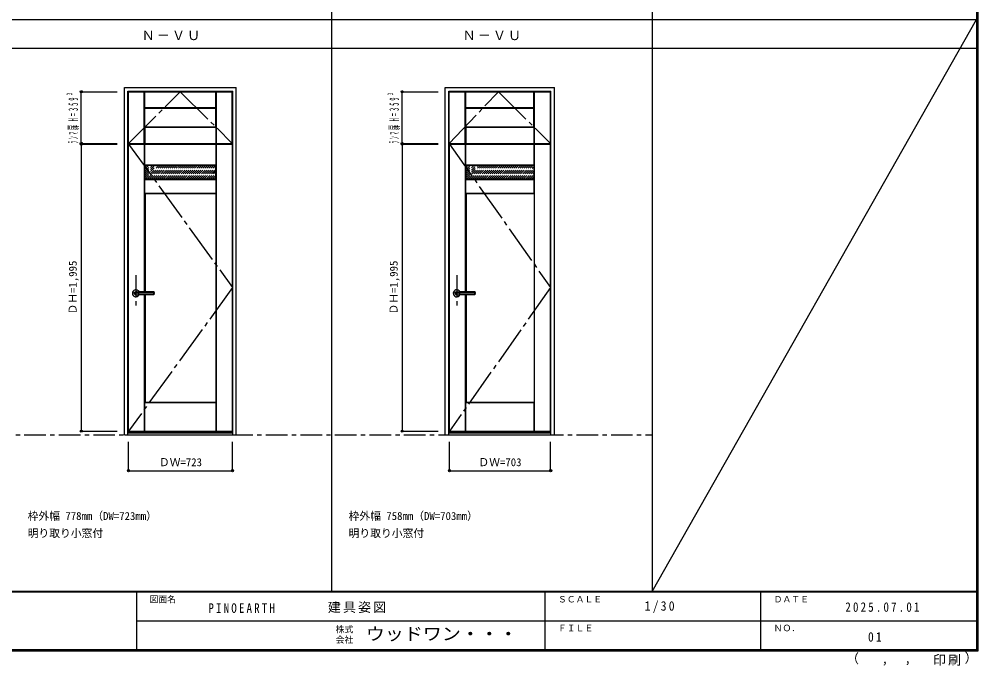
# Model space of a CAD drawing. Units: millimetres, scale not verified. Extents: x -6000 to 5700, y -4307 to 4175.
# Drawn here: x -966 to 5700, y -4307 to 186 of the extents above; entities that cross this region are included whole.
import ezdxf
from ezdxf.enums import TextEntityAlignment as Align

# ---------------------------------------------------------------- set-up
doc = ezdxf.new("R2010")
doc.units = ezdxf.units.MM
doc.header["$LTSCALE"] = 30
doc.header["$PDMODE"] = 32
doc.header["$PDSIZE"] = 15
for name, pattern in [('CHAIN1', [8, 5, -1, 1, -1]), ('CHAIN2', [12, 9, -1, 1, -1]), ('DASHED1', [1.8, 1.2, -0.6])]:
    doc.linetypes.add(name, pattern=pattern)
for name, color, linetype in [('0-1_通り芯', 4, 'CHAIN1'), ('0-2_扉', 3, 'Continuous'), ('0-3_仕上げ', 7, 'Continuous'), ('0-4_枠', 3, 'Continuous'), ('0-5_レバー', 3, 'Continuous'), ('0-7', 7, 'CHAIN2'), ('0-A_文字', 7, 'Continuous'), ('0-B_寸法', 7, 'Continuous'), ('0-C_ハッチ', 4, 'DASHED1'), ('F-1_枠', 6, 'Continuous'), ('F-A_文字', 7, 'Continuous')]:
    doc.layers.add(name, color=color, linetype=linetype)
doc.styles.add('ＭＳ ゴシック', font='')
doc.styles.get('ＭＳ ゴシック').set_extended_font_data('MS Gothic')

msp = doc.modelspace()

# ---------------------------------------------------------------- linework, layer by layer
at = {"layer": '0-1_通り芯'}
for p, q in [((-154.2, -1593.75), (-154.2, -1803.75)), ((2077.4, -1593.75), (2077.4, -1803.75)), ((-21.7, -1718.75), (-199.2, -1718.75)), ((2209.9, -1718.75), (2032.4, -1718.75))]:
    msp.add_line(p, q, dxfattribs=at)
at = {"layer": '0-1_通り芯', "color": 7}
msp.add_line((-5490, -2701.25), (3436.4, -2701.25), dxfattribs=at)
at = {"layer": '0-2_扉'}
for p, q in [((-206.7, -677.25), (-206.7, -318.25)), ((-206.7, -318.25), (516.3, -318.25)), ((2024.9, -677.25), (2024.9, -318.25)), ((2024.9, -318.25), (2727.9, -318.25)), ((517.8, -2676.25), (517.8, -681.25)), ((2026.4, -2676.25), (2026.4, -681.25)), ((2026.4, -681.25), (2729.4, -681.25)), ((2729.4, -2676.25), (2729.4, -681.25)), ((-205.2, -2676.25), (517.8, -2676.25)), ((2026.4, -2676.25), (2729.4, -2676.25))]:
    msp.add_line(p, q, dxfattribs=at)
for points in [[(-206.7, -677.25), (516.3, -677.25), (516.3, -318.25)], [(2024.9, -677.25), (2727.9, -677.25), (2727.9, -318.25)], [(-205.2, -2676.25), (-205.2, -681.25), (517.8, -681.25)]]:
    msp.add_lwpolyline(points, dxfattribs=at)
at = {"layer": '0-3_仕上げ'}
for p, q in [((-95.7, -677.25), (-95.7, -318.25)), ((-94.2, -430.75), (-94.2, -318.25)), ((-92.7, -429.25), (-92.7, -318.25)), ((402.3, -429.25), (402.3, -318.25)), ((403.8, -430.75), (403.8, -318.25)), ((405.3, -677.25), (405.3, -318.25)), ((2135.9, -677.25), (2135.9, -318.25)), ((2137.4, -430.75), (2137.4, -318.25)), ((2138.9, -429.25), (2138.9, -318.25)), ((2613.9, -429.25), (2613.9, -318.25)), ((2615.4, -430.75), (2615.4, -318.25)), ((2616.9, -677.25), (2616.9, -318.25)), ((402.3, -429.25), (-92.7, -429.25)), ((2613.9, -429.25), (2138.9, -429.25)), ((-94.2, -564.75), (-94.2, -677.25)), ((-92.7, -566.25), (-92.7, -677.25)), ((402.3, -566.25), (-92.7, -566.25)), ((402.3, -566.25), (402.3, -677.25)), ((403.8, -564.75), (403.8, -677.25)), ((2137.4, -564.75), (2137.4, -677.25)), ((2138.9, -566.25), (2138.9, -677.25)), ((2613.9, -566.25), (2138.9, -566.25)), ((2613.9, -566.25), (2613.9, -677.25)), ((2615.4, -564.75), (2615.4, -677.25)), ((-94.2, -1707.25), (-94.2, -681.25)), ((-91.2, -827.25), (-91.2, -681.25)), ((403.8, -827.25), (403.8, -681.25)), ((406.8, -2676.25), (406.8, -681.25)), ((2137.4, -1707.25), (2137.4, -681.25)), ((2138.9, -828.75), (2138.9, -681.25)), ((2140.4, -827.25), (2140.4, -681.25)), ((2615.4, -827.25), (2615.4, -681.25)), ((2616.9, -828.75), (2616.9, -681.25)), ((2618.4, -2676.25), (2618.4, -681.25)), ((-90.2, -831.25), (-92.7, -828.75)), ((403.8, -827.25), (-91.2, -827.25)), ((405.3, -828.75), (402.8, -831.25)), ((2140.4, -827.25), (2138.9, -828.75)), ((2141.4, -831.25), (2138.9, -828.75)), ((2615.4, -827.25), (2140.4, -827.25)), ((2616.9, -828.75), (2614.4, -831.25)), ((2615.4, -827.25), (2616.9, -828.75)), ((-92.7, -1023.75), (-92.7, -928.75)), ((-91.2, -1022.25), (-91.2, -930.25)), ((403.8, -930.25), (-91.2, -930.25)), ((402.8, -926.25), (405.3, -928.75)), ((403.8, -930.25), (405.3, -928.75)), ((403.8, -1022.25), (403.8, -930.25)), ((405.3, -1023.75), (405.3, -928.75)), ((2140.4, -930.25), (2138.9, -928.75)), ((2140.4, -1022.25), (2140.4, -930.25)), ((2615.4, -930.25), (2140.4, -930.25)), ((2614.4, -926.25), (2616.9, -928.75)), ((2615.4, -930.25), (2616.9, -928.75)), ((2615.4, -1022.25), (2615.4, -930.25)), ((2616.9, -1023.75), (2616.9, -928.75)), ((-91.2, -1022.25), (-92.7, -1023.75)), ((-90.2, -1026.25), (-92.7, -1023.75)), ((-91.2, -1022.25), (403.8, -1022.25)), ((405.3, -1023.75), (402.8, -1026.25)), ((403.8, -1022.25), (405.3, -1023.75)), ((2140.4, -1022.25), (2138.9, -1023.75)), ((2140.4, -1022.25), (2615.4, -1022.25)), ((-94.2, -2676.25), (-94.2, -1730.25)), ((2137.4, -2676.25), (2137.4, -1730.25)), ((-92.7, -2676.25), (-92.7, -2478.75)), ((-91.2, -2676.25), (-91.2, -2480.25)), ((403.8, -2480.25), (-91.2, -2480.25)), ((402.8, -2476.25), (405.3, -2478.75)), ((403.8, -2480.25), (405.3, -2478.75)), ((403.8, -2676.25), (403.8, -2480.25)), ((405.3, -2676.25), (405.3, -2478.75)), ((2138.9, -2676.25), (2138.9, -2478.75)), ((2140.4, -2676.25), (2140.4, -2480.25)), ((2615.4, -2480.25), (2140.4, -2480.25)), ((2614.4, -2476.25), (2616.9, -2478.75)), ((2615.4, -2480.25), (2616.9, -2478.75)), ((2615.4, -2676.25), (2615.4, -2480.25)), ((2616.9, -2676.25), (2616.9, -2478.75))]:
    msp.add_line(p, q, dxfattribs=at)
at = {"layer": '0-3_仕上げ', "color": 3}
for p, q in [((-91.7, -562.25), (-91.7, -433.25)), ((-91.7, -433.25), (401.3, -433.25)), ((2139.9, -562.25), (2139.9, -433.25)), ((2139.9, -433.25), (2612.9, -433.25)), ((-90.2, -926.25), (-90.2, -831.25)), ((402.8, -831.25), (-90.2, -831.25)), ((402.8, -926.25), (402.8, -831.25)), ((2614.4, -831.25), (2141.4, -831.25)), ((2141.4, -926.25), (2141.4, -831.25)), ((2614.4, -926.25), (2614.4, -831.25)), ((402.8, -926.25), (-90.2, -926.25)), ((2614.4, -926.25), (2141.4, -926.25)), ((-90.2, -1026.25), (-90.2, -1707.25)), ((2141.4, -1026.25), (2141.4, -1707.25)), ((-90.2, -1730.25), (-90.2, -2476.25)), ((2141.4, -1730.25), (2141.4, -2476.25)), ((402.8, -2476.25), (-90.2, -2476.25)), ((2614.4, -2476.25), (2141.4, -2476.25))]:
    msp.add_line(p, q, dxfattribs=at)
at = {"layer": '0-3_仕上げ'}
for points in [[(-92.7, -429.25), (-94.2, -430.75), (-91.7, -433.25)], [(402.3, -429.25), (403.8, -430.75), (401.3, -433.25)], [(2138.9, -429.25), (2137.4, -430.75), (2139.9, -433.25)], [(2613.9, -429.25), (2615.4, -430.75), (2612.9, -433.25)], [(-92.7, -566.25), (-94.2, -564.75), (-91.7, -562.25)], [(402.3, -566.25), (403.8, -564.75), (401.3, -562.25)], [(2138.9, -566.25), (2137.4, -564.75), (2139.9, -562.25)], [(2613.9, -566.25), (2615.4, -564.75), (2612.9, -562.25)], [(-91.2, -827.25), (-92.7, -828.75), (-92.7, -681.25)], [(403.8, -827.25), (405.3, -828.75), (405.3, -681.25)], [(-91.2, -930.25), (-92.7, -928.75), (-90.2, -926.25)], [(2141.4, -1026.25), (2138.9, -1023.75), (2138.9, -928.75), (2141.4, -926.25)], [(2615.4, -1022.25), (2616.9, -1023.75), (2614.4, -1026.25)], [(-91.2, -2480.25), (-92.7, -2478.75), (-90.2, -2476.25)], [(2140.4, -2480.25), (2138.9, -2478.75), (2141.4, -2476.25)]]:
    msp.add_lwpolyline(points, dxfattribs=at)
at = {"layer": '0-3_仕上げ', "color": 3}
for points in [[(-91.7, -562.25), (401.3, -562.25), (401.3, -433.25)], [(2139.9, -562.25), (2612.9, -562.25), (2612.9, -433.25)], [(-90.2, -1026.25), (402.8, -1026.25), (402.8, -2476.25)], [(2141.4, -1026.25), (2614.4, -1026.25), (2614.4, -2476.25)]]:
    msp.add_lwpolyline(points, dxfattribs=at)
at = {"layer": '0-4_枠'}
for p, q in [((519.8, -2701.25), (519.8, -313.25)), ((543.8, -2701.25), (543.8, -289.25)), ((1997.4, -2701.25), (1997.4, -289.25)), ((1997.4, -289.25), (2755.4, -289.25)), ((2021.4, -2701.25), (2021.4, -313.25)), ((2021.4, -313.25), (2731.4, -313.25)), ((2731.4, -2701.25), (2731.4, -313.25)), ((2755.4, -2701.25), (2755.4, -289.25)), ((-234.2, -2701.25), (543.8, -2701.25)), ((-210.2, -2686.25), (519.8, -2686.25)), ((-210.2, -2689.25), (519.8, -2689.25)), ((1997.4, -2701.25), (2755.4, -2701.25)), ((2021.4, -2686.25), (2731.4, -2686.25)), ((2021.4, -2689.25), (2731.4, -2689.25))]:
    msp.add_line(p, q, dxfattribs=at)
for points in [[(-234.2, -2701.25), (-234.2, -289.25), (543.8, -289.25)], [(-210.2, -2701.25), (-210.2, -313.25), (519.8, -313.25)]]:
    msp.add_lwpolyline(points, dxfattribs=at)
at = {"layer": '0-5_レバー'}
for p, q in [((-154.2, -1709.25), (-135.2, -1709.25)), ((-154.2, -1728.25), (-135.2, -1728.25)), ((-135.2, -1708.25), (-134.2, -1707.25)), ((-135.2, -1729.25), (-135.2, -1708.25)), ((-135.2, -1729.25), (-134.2, -1730.25)), ((-134.2, -1707.25), (-30.2, -1707.25)), ((-30.2, -1730.25), (-134.2, -1730.25)), ((-29.2, -1708.25), (-30.2, -1707.25)), ((-29.2, -1729.25), (-30.2, -1730.25)), ((-29.2, -1729.25), (-29.2, -1708.25)), ((2077.4, -1709.25), (2096.4, -1709.25)), ((2077.4, -1728.25), (2096.4, -1728.25)), ((2096.4, -1708.25), (2097.4, -1707.25)), ((2096.4, -1729.25), (2096.4, -1708.25)), ((2096.4, -1729.25), (2097.4, -1730.25)), ((2097.4, -1707.25), (2201.4, -1707.25)), ((2201.4, -1730.25), (2097.4, -1730.25)), ((2202.4, -1708.25), (2201.4, -1707.25)), ((2202.4, -1729.25), (2201.4, -1730.25)), ((2202.4, -1729.25), (2202.4, -1708.25))]:
    msp.add_line(p, q, dxfattribs=at)
at = {"layer": '0-5_レバー', "color": 4}
for p, q in [((-134.2, -1730.25), (-134.2, -1707.25)), ((-30.2, -1707.25), (-30.2, -1730.25)), ((2097.4, -1730.25), (2097.4, -1707.25)), ((2201.4, -1707.25), (2201.4, -1730.25))]:
    msp.add_line(p, q, dxfattribs=at)
for centre, radius, start, end in [((-154.2, -1718.75), 24.55, 27.93255, 332.06745), ((-154.2, -1718.75), 11, 59.72736, 300.27264), ((2077.4, -1718.75), 24.55, 27.93255, 332.06745), ((2077.4, -1718.75), 11, 59.72736, 300.27264)]:
    msp.add_arc(centre, radius, start, end, dxfattribs=at)
at = {"layer": '0-5_レバー'}
for centre in [(-154.2, -1718.75), (2077.4, -1718.75)]:
    msp.add_arc(centre, 9.5, 90, 270, dxfattribs=at)
at = {"layer": '0-7'}
for p, q in [((-205.2, -681.25), (517.8, -1678.75)), ((2026.4, -681.25), (2729.4, -1678.75)), ((517.8, -1678.75), (-205.2, -2676.25)), ((2729.4, -1678.75), (2026.4, -2676.25))]:
    msp.add_line(p, q, dxfattribs=at)
for points in [[(-206.7, -677.25), (154.8, -318.25), (516.3, -677.25)], [(2024.9, -677.25), (2366.4, -318.25), (2727.9, -677.25)]]:
    msp.add_lwpolyline(points, dxfattribs=at)
at = {"layer": '0-B_寸法', "color": 4}
for p, q in [((-534.2, -677.25), (-534.2, -318.25)), ((-534.2, -318.25), (-284.2, -318.25)), ((1697.4, -677.25), (1697.4, -318.25)), ((1697.4, -318.25), (1947.4, -318.25)), ((-534.2, -677.25), (-284.2, -677.25)), ((-534.2, -681.25), (-284.2, -681.25)), ((-534.2, -681.25), (-534.2, -2676.25)), ((1697.4, -677.25), (1947.4, -677.25)), ((1697.4, -681.25), (1947.4, -681.25)), ((1697.4, -681.25), (1697.4, -2676.25)), ((-534.2, -2676.25), (-284.2, -2676.25)), ((1697.4, -2676.25), (1947.4, -2676.25)), ((-205.2, -2951.25), (-205.2, -2751.25)), ((517.8, -2951.25), (517.8, -2751.25)), ((2026.4, -2951.25), (2026.4, -2751.25)), ((2729.4, -2951.25), (2729.4, -2751.25)), ((-205.2, -2951.25), (517.8, -2951.25)), ((2026.4, -2951.25), (2729.4, -2951.25))]:
    msp.add_line(p, q, dxfattribs=at)
at = {"layer": '0-B_寸法'}
for p in [(-534.2, -318.25), (1697.4, -318.25), (-534.2, -677.25), (-534.2, -681.25), (1697.4, -677.25), (1697.4, -681.25), (-534.2, -2676.25), (1697.4, -2676.25), (-205.2, -2951.25), (517.8, -2951.25), (2026.4, -2951.25), (2729.4, -2951.25)]:
    msp.add_point(p, dxfattribs=at)
at = {"layer": '0-C_ハッチ'}
for p, q in [((-90.2, -925.62), (4.17, -831.25)), ((-90.2, -911.48), (-9.98, -831.25)), ((-90.2, -897.33), (-24.12, -831.25)), ((-90.2, -883.19), (-38.26, -831.25)), ((-90.2, -869.05), (-52.4, -831.25)), ((-90.2, -854.91), (-66.54, -831.25)), ((-90.2, -840.76), (-80.69, -831.25)), ((-76.69, -926.25), (18.31, -831.25)), ((-62.55, -926.25), (32.45, -831.25)), ((-48.41, -926.25), (46.59, -831.25)), ((-34.26, -926.25), (60.74, -831.25)), ((-20.12, -926.25), (74.88, -831.25)), ((-5.98, -926.25), (89.02, -831.25)), ((8.16, -926.25), (103.16, -831.25)), ((22.3, -926.25), (117.3, -831.25)), ((36.45, -926.25), (131.45, -831.25)), ((50.59, -926.25), (145.59, -831.25)), ((64.73, -926.25), (159.73, -831.25)), ((78.87, -926.25), (173.87, -831.25)), ((93.01, -926.25), (188.01, -831.25)), ((107.16, -926.25), (202.16, -831.25)), ((121.3, -926.25), (216.3, -831.25)), ((135.44, -926.25), (230.44, -831.25)), ((149.58, -926.25), (244.58, -831.25)), ((163.73, -926.25), (258.73, -831.25)), ((177.87, -926.25), (272.87, -831.25)), ((192.01, -926.25), (287.01, -831.25)), ((206.15, -926.25), (301.15, -831.25)), ((220.29, -926.25), (315.29, -831.25)), ((234.44, -926.25), (329.44, -831.25)), ((248.58, -926.25), (343.58, -831.25)), ((262.72, -926.25), (357.72, -831.25)), ((276.86, -926.25), (371.86, -831.25)), ((291, -926.25), (386, -831.25)), ((305.15, -926.25), (400.15, -831.25)), ((319.29, -926.25), (402.8, -842.74)), ((333.43, -926.25), (402.8, -856.88)), ((2141.4, -843.62), (2153.77, -831.25)), ((2141.4, -914.33), (2224.48, -831.25)), ((2141.4, -900.19), (2210.34, -831.25)), ((2141.4, -886.05), (2196.2, -831.25)), ((2141.4, -871.91), (2182.06, -831.25)), ((2141.4, -857.76), (2167.91, -831.25)), ((2143.62, -926.25), (2238.62, -831.25)), ((2157.77, -926.25), (2252.77, -831.25)), ((2171.91, -926.25), (2266.91, -831.25)), ((2186.05, -926.25), (2281.05, -831.25)), ((2200.19, -926.25), (2295.19, -831.25)), ((2214.33, -926.25), (2309.33, -831.25)), ((2228.48, -926.25), (2323.48, -831.25)), ((2242.62, -926.25), (2337.62, -831.25)), ((2256.76, -926.25), (2351.76, -831.25)), ((2270.9, -926.25), (2365.9, -831.25)), ((2285.05, -926.25), (2380.05, -831.25)), ((2299.19, -926.25), (2394.19, -831.25)), ((2313.33, -926.25), (2408.33, -831.25)), ((2327.47, -926.25), (2422.47, -831.25)), ((2341.61, -926.25), (2436.61, -831.25)), ((2355.76, -926.25), (2450.76, -831.25)), ((2369.9, -926.25), (2464.9, -831.25)), ((2384.04, -926.25), (2479.04, -831.25)), ((2398.18, -926.25), (2493.18, -831.25)), ((2412.32, -926.25), (2507.32, -831.25)), ((2426.47, -926.25), (2521.47, -831.25)), ((2440.61, -926.25), (2535.61, -831.25)), ((2454.75, -926.25), (2549.75, -831.25)), ((2468.89, -926.25), (2563.89, -831.25)), ((2483.03, -926.25), (2578.03, -831.25)), ((2497.18, -926.25), (2592.18, -831.25)), ((2511.32, -926.25), (2606.32, -831.25)), ((2525.46, -926.25), (2614.4, -837.31)), ((2539.6, -926.25), (2614.4, -851.45)), ((2553.75, -926.25), (2614.4, -865.6)), ((347.57, -926.25), (402.8, -871.02)), ((361.72, -926.25), (402.8, -885.17)), ((375.86, -926.25), (402.8, -899.31)), ((390, -926.25), (402.8, -913.45)), ((2567.89, -926.25), (2614.4, -879.74)), ((2582.03, -926.25), (2614.4, -893.88)), ((2596.17, -926.25), (2614.4, -908.02)), ((2610.31, -926.25), (2614.4, -922.16))]:
    msp.add_line(p, q, dxfattribs=at)
at = {"layer": 'F-1_枠'}
for p, q in [((1204.8, 4175), (1204.8, -3790)), ((3436.4, 4175), (3436.4, -3790)), ((5690, 4175), (5690, -4205)), ((5695, 4175), (5695, -4205)), ((5700, 4175), (5700, -4205)), ((-6000, 184.5), (5700, 184.5)), ((-6000, -15.5), (5700, -15.5)), ((5700, -3790), (-6000, -3790)), ((5700, -3795), (-6000, -3795)), ((-150, -3795), (-150, -4195)), ((2690, -3795), (2690, -4195)), ((4190, -3795), (4190, -4195)), ((-150, -3995), (5690, -3995.01)), ((5700, -4195), (-6000, -4195)), ((5700, -4200), (-6000, -4200)), ((5700, -4205), (-6000, -4205))]:
    msp.add_line(p, q, dxfattribs=at)
at = {"layer": 'F-A_文字'}
msp.add_line((3436.4, -3790), (5690, 184.5), dxfattribs=at)

# ---------------------------------------------------------------- texts
at = {"layer": '0-A_文字', "style": 'ＭＳ ゴシック'}
for s, p in [('枠外幅 778mm（DW=723mm）', (-906.8, -3310)), ('枠外幅 758mm（DW=703mm）', (1324.8, -3310)), ('明り取り小窓付', (-906.8, -3430)), ('明り取り小窓付', (1324.8, -3430))]:
    msp.add_text(s, height=54.99, dxfattribs=at).set_placement(p, align=Align.BOTTOM_LEFT)
at = {"layer": '0-A_文字', "char_height": 65.98, "attachment_point": 7, "style": 'ＭＳ ゴシック'}
for insert in [(-113.5, 39.5), (2118.1, 39.5)]:
    msp.add_mtext('\\T1.17;Ｎ－ＶＵ', dxfattribs=dict(at, insert=insert))
at = {"layer": '0-B_寸法', "style": 'ＭＳ ゴシック'}
for p in [(-549.2, -1866.25), (1682.4, -1866.25)]:
    msp.add_text('ＤＨ=1,995', height=54.99, rotation=90, dxfattribs=at).set_placement(p, align=Align.BOTTOM_LEFT)
for s, p in [('ＤＷ=723', (5.8, -2936.25)), ('ＤＷ=703', (2227.4, -2936.25))]:
    msp.add_text(s, height=54.99, dxfattribs=at).set_placement(p, align=Align.BOTTOM_LEFT)
at = {"layer": '0-B_寸法', "char_height": 65.98, "attachment_point": 7, "rotation": 90, "style": 'ＭＳ ゴシック'}
for insert in [(-549.2, -677.75), (1682.4, -677.75)]:
    msp.add_mtext('\\T1.67;\\W0.4;ﾗﾝﾏ扉H=359³', dxfattribs=dict(at, insert=insert))
at = {"layer": 'F-A_文字', "style": 'ＭＳ ゴシック'}
for s, height, p in [('図面名', 43.99, (-60, -3880)), ('ＳＣＡＬＥ', 43.99, (2780, -3880)), ('ＤＡＴＥ', 43.99, (4280, -3880)), ('株式', 43.99, (1235, -4089)), ('ＦＩＬＥ', 43.99, (2780, -4080)), ('ＮＯ．', 43.99, (4280, -4080)), ('会社', 43.99, (1235, -4161)), ('（', 65.98, (4784.03, -4308.31)), ('）', 65.98, (5608.4, -4304.13)), (',', 65.98, (5031.28, -4308.31)), (',', 65.98, (5190.2, -4305.53))]:
    msp.add_text(s, height=height, dxfattribs=at).set_placement(p, align=Align.BOTTOM_LEFT)
at = {"layer": 'F-A_文字', "style": 'ＭＳ ゴシック', "width": 1.1}
msp.add_text('ウッドワン・・・', height=87.98, dxfattribs=at).set_placement((1445, -4155), align=Align.BOTTOM_LEFT)
at = {"layer": 'F-A_文字', "char_height": 65.98, "attachment_point": 7, "style": 'ＭＳ ゴシック'}
for s, insert in [('\\T1.17;建具姿図', (1180.42, -3940)), ('\\T1.38;\\W0.9;1/30', (3383.75, -3940)), ('\\T1.39;\\W0.85;PINOEARTH', (350, -3940)), ('\\T1.39;\\W0.85;2025.07.01', (4778.75, -3932.5)), ('\\T1.36;\\W0.9;01', (4936.25, -4140)), ('\\T1.17;印刷', (5388.15, -4306.92))]:
    msp.add_mtext(s, dxfattribs=dict(at, insert=insert))

doc.saveas('drawing.dxf')
